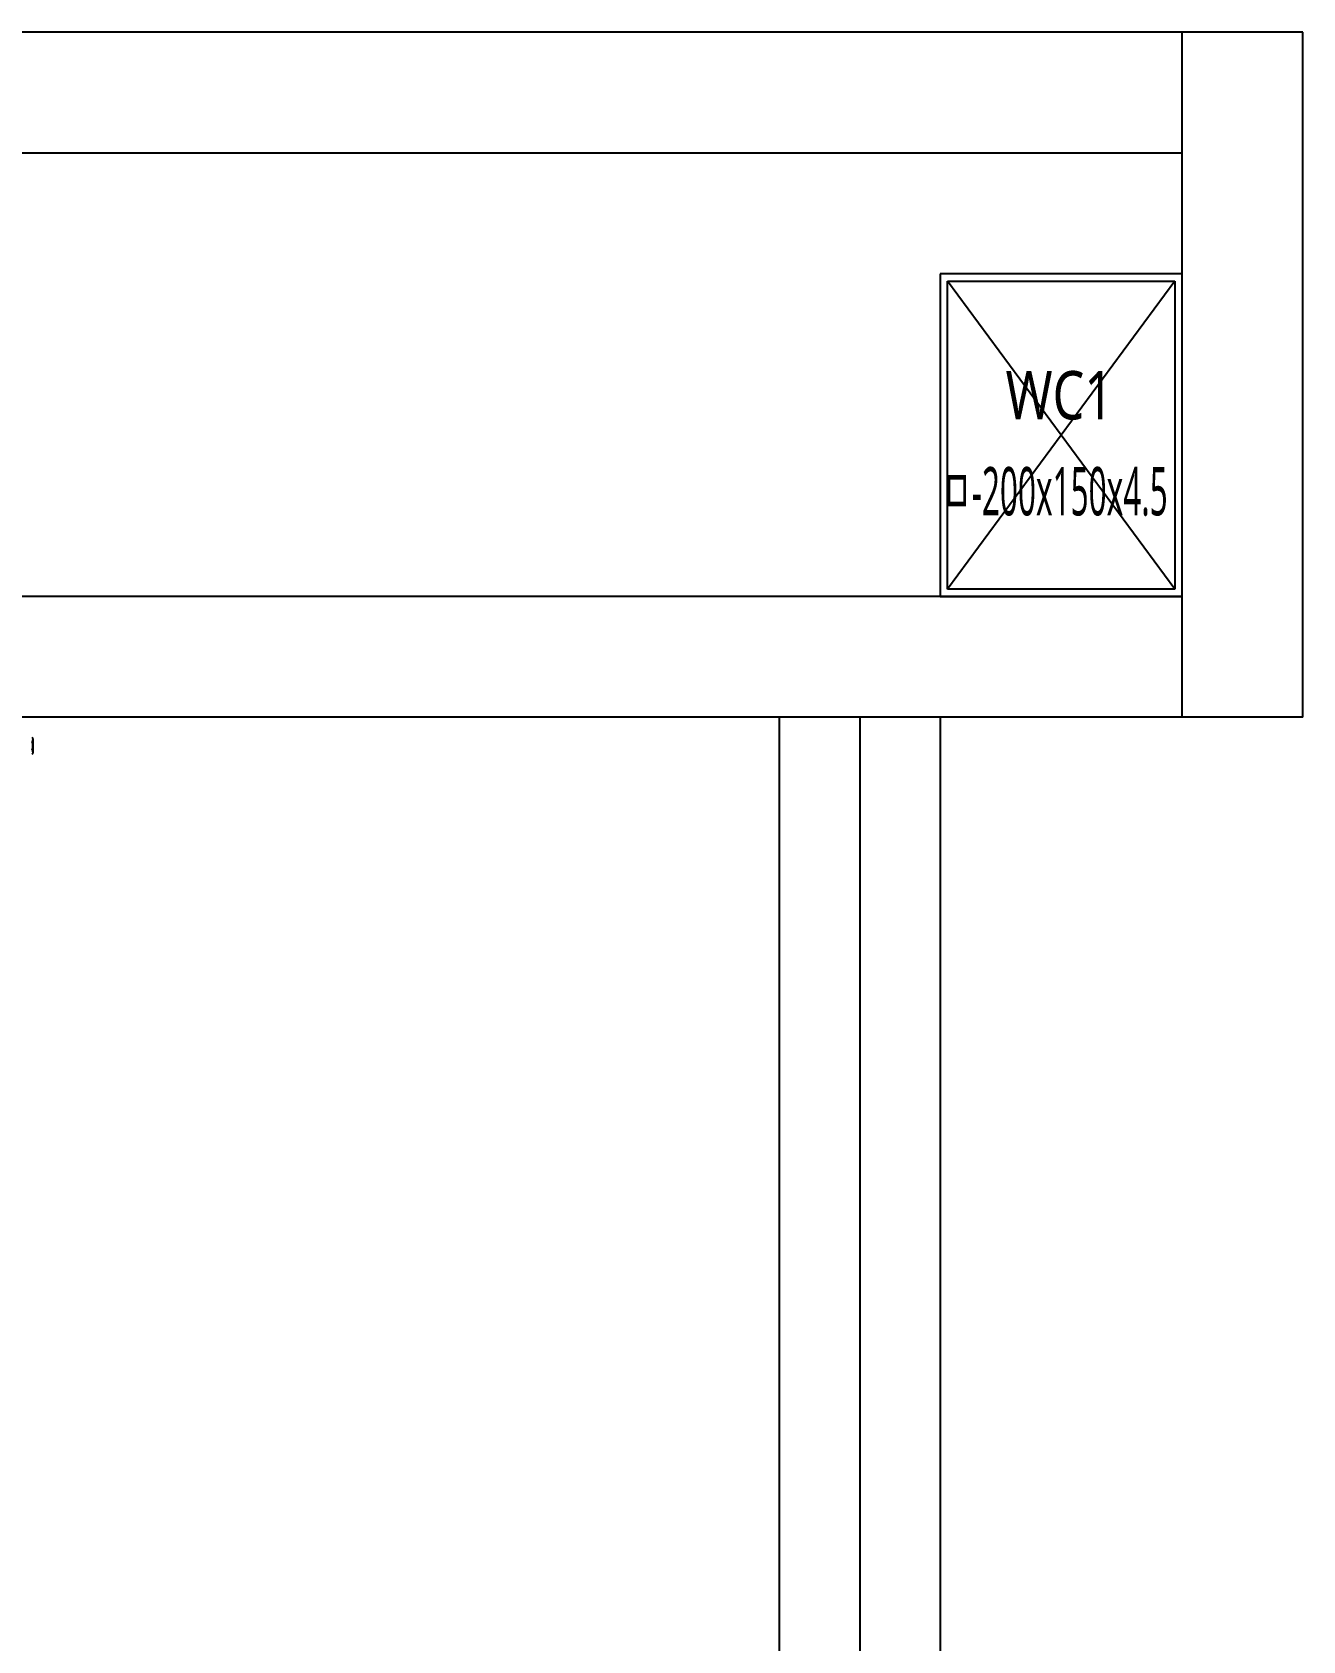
# Model space of a CAD drawing. Header units: millimetres. Extents: x -26983 to 60590, y 825 to 42375.
# Drawn here: x 59605.29 to 59620.72, y 17676.86 to 17696.38 of the extents above; entities that cross this region are included whole.
import ezdxf
from ezdxf.enums import TextEntityAlignment as Align

# ---------------------------------------------------------------- set-up
doc = ezdxf.new("R2010")
doc.units = ezdxf.units.MM
doc.header["$LTSCALE"] = 100
doc.header["$MEASUREMENT"] = 0
doc.header["$PDSIZE"] = -10
doc.layers.get('0').update_dxf_attribs({"linetype": 'CONTINUOUS'})
doc.layers.get('Defpoints').update_dxf_attribs({"color": 171, "linetype": 'CONTINUOUS'})
for name, color, linetype in [('ELE9', 9, 'CONTINUOUS'), ('FIN(패널-T75 글라스울)', 6, 'CONTINUOUS'), ('h COLUMN', 252, 'CONTINUOUS'), ('OVERHEAD DOOR - ETC', 252, 'CONTINUOUS'), ('STAIR', 4, 'CONTINUOUS'), ('STEEL', 5, 'CONTINUOUS'), ('WC', 2, 'CONTINUOUS')]:
    doc.layers.add(name, color=color, linetype=linetype)
doc.styles.add('TE', font='malgun_0.ttf')

# ---------------------------------------------------------------- blocks, each defined once
blk = doc.blocks.new('*U206')
at = {"color": 0, "linetype": 'ByBlock'}
for p, q in [((100, 75), (-100, 75)), ((-100, 75), (-100, -75)), ((-95.5, 70.5), (95.5, 70.5)), ((-95.5, -70.5), (-95.5, 70.5)), ((95.5, 70.5), (95.5, -70.5)), ((100, -75), (100, 75)), ((-100, -75), (100, -75)), ((95.5, -70.5), (-95.5, -70.5))]:
    blk.add_line(p, q, dxfattribs=at)
at = {"layer": 'Defpoints'}
blk.add_point((0, 0), dxfattribs=at)
blk = doc.blocks.new('WC1')
at = {"layer": 'h COLUMN', "ltscale": 0.1}
for p, q in [((70.5, -95.5), (-70.5, 95.5)), ((70.5, 95.5), (-70.5, -95.5))]:
    blk.add_line(p, q, dxfattribs=at)
at = {"layer": 'h COLUMN', "ltscale": 0.1, "rotation": 90}
blk.add_blockref('*U206', (0, 0), dxfattribs=at)
at = {"layer": 'Defpoints', "style": 'TE'}
for s, width, p in [('WC1', 0.8, (-34.44, 24.8)), ('ㅁ-200x150x4.5', 0.5, (-74.29, -34.76))]:
    blk.add_text(s, height=30, dxfattribs=dict(at, width=width)).set_placement(p, align=Align.MIDDLE_LEFT)
blk = doc.blocks.new('지하2층 WC1 2 배치')
at = {"layer": 'WC'}
blk.add_blockref('WC1', (207900, -77700), dxfattribs=at)
blk = doc.blocks.new('A$Cd9954a8d')
at = {"layer": 'FIN(패널-T75 글라스울)'}
for p, q in [((6650, 654.2), (7675, 654.2)), ((6725, 579.2), (7675, 579.2)), ((6725, 304.2), (7675, 304.2)), ((6650, 229.2), (7675, 229.2))]:
    blk.add_line(p, q, dxfattribs=at)
for points in [[(6650, 654.2), (6650, 229.2)], [(6725, 654.2), (6725, 229.2)]]:
    blk.add_lwpolyline(points, dxfattribs=at)
at = {"layer": 'OVERHEAD DOOR - ETC'}
blk.add_line((7438, 675.97), (7438, 667.83), dxfattribs=at)
for centre, radius, start, end in [((7439.86, 675.88), 1.86, 136.9662, 223.0338), ((7445.62, 671.9), 7.61, 159.11949, 200.88051), ((7439.86, 667.91), 1.86, 136.9662, 223.0338)]:
    blk.add_arc(centre, radius, start, end, dxfattribs=at)
blk = doc.blocks.new('dklfmgkdjgkglhffgh')
at = {"layer": 'STAIR', "ltscale": 5}
blk.add_lwpolyline([(36560432.63, 40471.34), (36560432.63, 48046.34)], dxfattribs=at)
at = {"layer": 'STEEL', "ltscale": 5}
for points in [[(36560332.63, 40471.34), (36560332.63, 48046.34)], [(36560382.63, 40471.34), (36560382.63, 48046.34)]]:
    blk.add_lwpolyline(points, dxfattribs=at)
blk = doc.blocks.new('B2FF')
at = {"layer": 'ELE9', "color": 253, "ltscale": 0.1, "rotation": 180}
blk.add_blockref('A$Cd9954a8d', (37339924.72, 565725.54), dxfattribs=at)
at = {"layer": 'ELE9', "color": 253}
blk.add_blockref('지하2층 WC1 2 배치', (37125224.72, 642946.34), dxfattribs=at)
at = {"layer": 'ELE9', "color": 253, "rotation": 180}
blk.add_blockref('dklfmgkdjgkglhffgh', (73893382.35, 605542.68), dxfattribs=at)

msp = doc.modelspace()

# ---------------------------------------------------------------- block references
at = {"xscale": 0.01956471256889679, "yscale": 0.01956471256889679, "zscale": 0.01956471256889679}
msp.add_blockref('B2FF', (-670794.073, 6632.608), dxfattribs=at)

doc.saveas('drawing.dxf')
